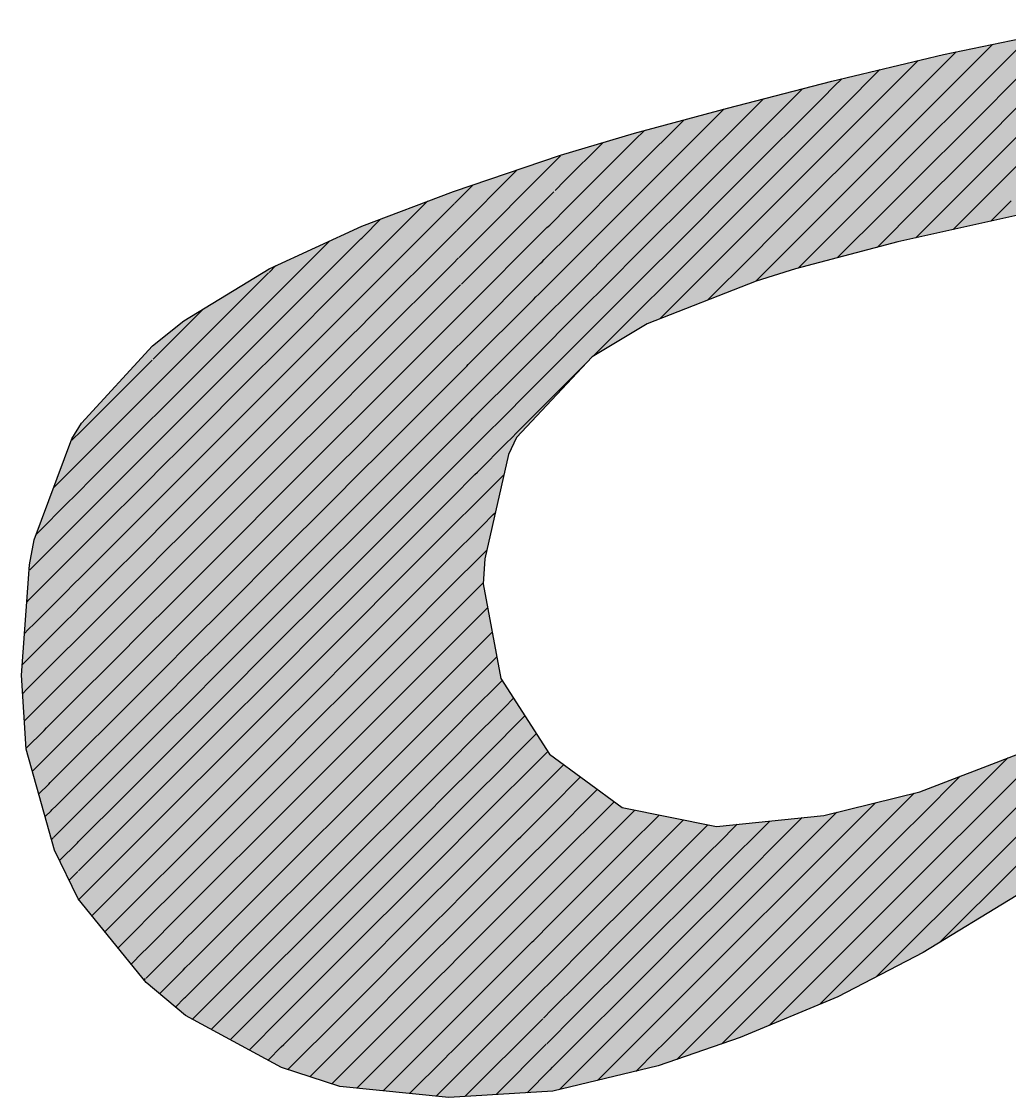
# Model space of a CAD drawing. Extents: x -15895 to 12929, y -2522 to 15173.
# Drawn here: x -8967.3 to -8955.32, y 11081.72 to 11094.78 of the extents above; entities that cross this region are included whole.
import ezdxf

# ---------------------------------------------------------------- set-up
doc = ezdxf.new("R2010")
doc.units = 0
doc.layers.add('MTH-CARIMBO-TXT1', color=1, linetype='Continuous')

msp = doc.modelspace()

# ---------------------------------------------------------------- linework, layer by layer
at = {"layer": 'MTH-CARIMBO-TXT1', "linetype": 'Continuous'}
for p, q in [((-8956.081, 11094.293), (-8955.968, 11094.406)), ((-8955.969, 11094.051), (-8955.524, 11094.497)), ((-8955.858, 11093.809), (-8955.184, 11094.483)), ((-8957.243, 11093.485), (-8956.426, 11094.302)), ((-8956.158, 11094.216), (-8956.081, 11094.293)), ((-8957.346, 11093.735), (-8956.891, 11094.191)), ((-8957.14, 11093.234), (-8956.158, 11094.216)), ((-8955.746, 11093.567), (-8955.19, 11094.123)), ((-8957.498, 11093.937), (-8957.449, 11093.985)), ((-8957.449, 11093.985), (-8957.355, 11094.079)), ((-8956.272, 11093.749), (-8955.969, 11094.051)), ((-8958.643, 11093.146), (-8957.829, 11093.96)), ((-8958.593, 11092.842), (-8957.532, 11093.903)), ((-8957.532, 11093.903), (-8957.498, 11093.937)), ((-8958.693, 11093.449), (-8958.305, 11093.837)), ((-8957.583, 11093.498), (-8957.346, 11093.735)), ((-8957.037, 11092.984), (-8956.272, 11093.749)), ((-8956.385, 11093.282), (-8955.858, 11093.809)), ((-8955.635, 11093.325), (-8955.197, 11093.763)), ((-8959.817, 11092.679), (-8958.782, 11093.714)), ((-8959.839, 11093.01), (-8959.267, 11093.582)), ((-8957.747, 11093.335), (-8957.583, 11093.498)), ((-8957.668, 11093.06), (-8957.243, 11093.485)), ((-8956.499, 11092.814), (-8955.746, 11093.567)), ((-8959.885, 11093.318), (-8959.86, 11093.342)), ((-8959.86, 11093.342), (-8959.752, 11093.45)), ((-8958.928, 11093.214), (-8958.693, 11093.449)), ((-8958.543, 11092.538), (-8957.747, 11093.335)), ((-8956.613, 11092.347), (-8955.635, 11093.325)), ((-8955.523, 11093.083), (-8955.203, 11093.403)), ((-8960.715, 11092.841), (-8960.251, 11093.305)), ((-8960.668, 11092.535), (-8959.885, 11093.318)), ((-8959.795, 11092.347), (-8958.928, 11093.214)), ((-8957.752, 11092.622), (-8957.14, 11093.234)), ((-8956.934, 11092.733), (-8956.385, 11093.282)), ((-8961.995, 11091.914), (-8960.765, 11093.144)), ((-8959.138, 11092.65), (-8958.643, 11093.146)), ((-8956.457, 11092.149), (-8955.523, 11093.083)), ((-8962.023, 11092.24), (-8961.289, 11092.975)), ((-8959.968, 11092.881), (-8959.839, 11093.01)), ((-8957.962, 11092.766), (-8957.668, 11093.06)), ((-8957.837, 11092.184), (-8957.037, 11092.984)), ((-8955.412, 11092.841), (-8955.209, 11093.043)), ((-8960.831, 11092.725), (-8960.715, 11092.841)), ((-8960.62, 11092.229), (-8959.968, 11092.881)), ((-8959.348, 11092.087), (-8958.593, 11092.842)), ((-8956.831, 11092.483), (-8956.499, 11092.814)), ((-8956.002, 11092.251), (-8955.412, 11092.841)), ((-8962.051, 11092.566), (-8961.823, 11092.794)), ((-8961.967, 11091.589), (-8960.847, 11092.709)), ((-8960.051, 11092.444), (-8959.817, 11092.679)), ((-8958.494, 11092.234), (-8957.962, 11092.766)), ((-8957.883, 11091.784), (-8956.934, 11092.733)), ((-8963.128, 11091.842), (-8962.377, 11092.594)), ((-8963.096, 11091.521), (-8962.065, 11092.552)), ((-8962.065, 11092.552), (-8962.053, 11092.564)), ((-8959.773, 11092.016), (-8959.138, 11092.65)), ((-8958.176, 11092.198), (-8957.752, 11092.622)), ((-8955.547, 11092.353), (-8955.3, 11092.599)), ((-8960.896, 11092.306), (-8960.668, 11092.535)), ((-8960.572, 11091.923), (-8960.051, 11092.444)), ((-8959.557, 11091.524), (-8958.543, 11092.538)), ((-8957.404, 11091.91), (-8956.831, 11092.483)), ((-8963.16, 11092.164), (-8962.946, 11092.378)), ((-8960.929, 11092.274), (-8960.914, 11092.289)), ((-8960.914, 11092.289), (-8960.896, 11092.306)), ((-8960.134, 11092.008), (-8959.795, 11092.347)), ((-8956.728, 11092.232), (-8956.613, 11092.347)), ((-8963.187, 11092.137), (-8963.176, 11092.148)), ((-8963.176, 11092.148), (-8963.16, 11092.164)), ((-8963.064, 11091.199), (-8962.067, 11092.197)), ((-8962.067, 11092.197), (-8962.027, 11092.236)), ((-8961.939, 11091.263), (-8960.929, 11092.274)), ((-8960.962, 11091.887), (-8960.62, 11092.229)), ((-8959.562, 11091.166), (-8958.494, 11092.234)), ((-8958.444, 11091.93), (-8958.176, 11092.198)), ((-8958.391, 11091.629), (-8957.837, 11092.184)), ((-8956.925, 11092.035), (-8956.728, 11092.232)), ((-8964.294, 11091.383), (-8963.565, 11092.112)), ((-8964.289, 11091.035), (-8963.187, 11092.137)), ((-8959.751, 11091.684), (-8959.348, 11092.087)), ((-8962.068, 11091.841), (-8962.002, 11091.907)), ((-8961.027, 11091.468), (-8960.572, 11091.923)), ((-8960.988, 11091.861), (-8960.962, 11091.887)), ((-8960.524, 11091.618), (-8960.134, 11092.008)), ((-8960.217, 11091.571), (-8959.773, 11092.016)), ((-8958.981, 11091.393), (-8958.444, 11091.93)), ((-8964.3, 11091.731), (-8964.217, 11091.814)), ((-8963.225, 11091.746), (-8963.186, 11091.785)), ((-8963.186, 11091.785), (-8963.128, 11091.842)), ((-8963.032, 11090.878), (-8962.068, 11091.841)), ((-8961.911, 11090.938), (-8961.01, 11091.839)), ((-8961.01, 11091.839), (-8960.988, 11091.861)), ((-8965.332, 11090.699), (-8964.306, 11091.725)), ((-8964.283, 11090.687), (-8963.225, 11091.746)), ((-8960.3, 11091.135), (-8959.751, 11091.684)), ((-8963.195, 11091.422), (-8963.096, 11091.521)), ((-8962.07, 11091.486), (-8961.977, 11091.579)), ((-8961.093, 11091.049), (-8960.524, 11091.618)), ((-8960.476, 11091.312), (-8960.217, 11091.571)), ((-8959.729, 11091.352), (-8959.557, 11091.524)), ((-8964.351, 11091.327), (-8964.294, 11091.383)), ((-8963.262, 11091.355), (-8963.195, 11091.422)), ((-8963, 11090.556), (-8962.07, 11091.486)), ((-8961.884, 11090.612), (-8961.092, 11091.404)), ((-8961.092, 11091.404), (-8961.063, 11091.433)), ((-8961.063, 11091.433), (-8961.027, 11091.468)), ((-8965.332, 11091.052), (-8965.094, 11091.291)), ((-8965.331, 11090.347), (-8964.351, 11091.327)), ((-8964.278, 11090.339), (-8963.262, 11091.355)), ((-8962.072, 11091.13), (-8961.952, 11091.25)), ((-8961.952, 11091.25), (-8961.939, 11091.263)), ((-8961.159, 11090.63), (-8960.476, 11091.312)), ((-8960.367, 11090.714), (-8959.729, 11091.352)), ((-8963.204, 11091.059), (-8963.064, 11091.199)), ((-8962.968, 11090.235), (-8962.072, 11091.13)), ((-8960.429, 11091.006), (-8960.3, 11091.135)), ((-8965.707, 11090.678), (-8965.332, 11091.052)), ((-8964.395, 11090.929), (-8964.289, 11091.035)), ((-8963.299, 11090.964), (-8963.204, 11091.059)), ((-8961.224, 11090.211), (-8960.429, 11091.006)), ((-8961.173, 11090.968), (-8961.137, 11091.005)), ((-8961.137, 11091.005), (-8961.093, 11091.049)), ((-8965.33, 11089.994), (-8964.395, 11090.929)), ((-8964.272, 11089.991), (-8963.299, 11090.964)), ((-8963.213, 11090.696), (-8963.032, 11090.878)), ((-8962.074, 11090.775), (-8961.927, 11090.922)), ((-8961.927, 11090.922), (-8961.911, 11090.938)), ((-8961.856, 11090.286), (-8961.173, 11090.968)), ((-8962.936, 11089.913), (-8962.074, 11090.775)), ((-8966.565, 11089.819), (-8965.717, 11090.668)), ((-8965.69, 11090.341), (-8965.332, 11090.699)), ((-8964.44, 11090.531), (-8964.283, 11090.687)), ((-8963.337, 11090.573), (-8963.213, 11090.696)), ((-8962.076, 11090.42), (-8961.902, 11090.593)), ((-8961.902, 11090.593), (-8961.884, 11090.612)), ((-8961.29, 11089.792), (-8960.473, 11090.609)), ((-8961.211, 11090.577), (-8961.159, 11090.63)), ((-8965.329, 11089.641), (-8964.44, 11090.531)), ((-8964.267, 11089.643), (-8963.337, 11090.573)), ((-8963.223, 11090.333), (-8963, 11090.556)), ((-8961.828, 11089.961), (-8961.255, 11090.533)), ((-8961.255, 11090.533), (-8961.211, 11090.577)), ((-8965.72, 11090.311), (-8965.69, 11090.341)), ((-8965.674, 11090.004), (-8965.331, 11090.347)), ((-8964.484, 11090.133), (-8964.278, 11090.339)), ((-8963.374, 11090.182), (-8963.223, 11090.333)), ((-8962.904, 11089.591), (-8962.076, 11090.42)), ((-8966.529, 11089.502), (-8965.72, 11090.311)), ((-8963.232, 11089.97), (-8962.968, 11090.235)), ((-8962.078, 11090.064), (-8961.877, 11090.265)), ((-8961.877, 11090.265), (-8961.856, 11090.286)), ((-8961.286, 11090.149), (-8961.224, 11090.211)), ((-8965.328, 11089.288), (-8964.484, 11090.133)), ((-8964.261, 11089.295), (-8963.374, 11090.182)), ((-8962.872, 11089.27), (-8962.078, 11090.064)), ((-8961.8, 11089.635), (-8961.337, 11090.098)), ((-8961.337, 11090.098), (-8961.286, 11090.149)), ((-8966.492, 11089.185), (-8965.724, 11089.954)), ((-8965.724, 11089.954), (-8965.674, 11090.004)), ((-8965.657, 11089.667), (-8965.33, 11089.994)), ((-8964.529, 11089.735), (-8964.272, 11089.991)), ((-8963.411, 11089.791), (-8963.232, 11089.97)), ((-8962.08, 11089.709), (-8961.852, 11089.936)), ((-8961.852, 11089.936), (-8961.828, 11089.961)), ((-8966.69, 11089.695), (-8966.576, 11089.809)), ((-8966.576, 11089.809), (-8966.565, 11089.819)), ((-8963.241, 11089.608), (-8962.936, 11089.913)), ((-8965.328, 11088.936), (-8964.529, 11089.735)), ((-8964.256, 11088.947), (-8963.411, 11089.791)), ((-8962.84, 11088.948), (-8962.08, 11089.709)), ((-8961.418, 11089.663), (-8961.36, 11089.721)), ((-8961.36, 11089.721), (-8961.29, 11089.792)), ((-8966.456, 11088.868), (-8965.727, 11089.597)), ((-8965.727, 11089.597), (-8965.657, 11089.667)), ((-8965.64, 11089.33), (-8965.329, 11089.641)), ((-8964.573, 11089.337), (-8964.267, 11089.643)), ((-8963.449, 11089.4), (-8963.241, 11089.608)), ((-8963.251, 11089.245), (-8962.904, 11089.591)), ((-8962.081, 11089.353), (-8961.827, 11089.608)), ((-8961.827, 11089.608), (-8961.8, 11089.635)), ((-8961.772, 11089.309), (-8961.418, 11089.663)), ((-8966.685, 11089.346), (-8966.578, 11089.453)), ((-8966.578, 11089.453), (-8966.529, 11089.502)), ((-8966.912, 11089.119), (-8966.706, 11089.325)), ((-8966.706, 11089.325), (-8966.685, 11089.346)), ((-8965.731, 11089.24), (-8965.64, 11089.33)), ((-8965.624, 11088.993), (-8965.328, 11089.288)), ((-8965.327, 11088.583), (-8964.573, 11089.337)), ((-8964.618, 11088.939), (-8964.261, 11089.295)), ((-8964.25, 11088.599), (-8963.449, 11089.4)), ((-8962.808, 11088.627), (-8962.081, 11089.353)), ((-8962.083, 11088.998), (-8961.802, 11089.279)), ((-8961.802, 11089.279), (-8961.772, 11089.309)), ((-8961.5, 11089.228), (-8961.45, 11089.278)), ((-8966.58, 11089.097), (-8966.492, 11089.185)), ((-8966.419, 11088.551), (-8965.731, 11089.24)), ((-8963.486, 11089.009), (-8963.251, 11089.245)), ((-8963.26, 11088.882), (-8962.872, 11089.27)), ((-8961.744, 11088.984), (-8961.5, 11089.228)), ((-8966.68, 11088.997), (-8966.58, 11089.097)), ((-8967.124, 11088.553), (-8966.722, 11088.956)), ((-8966.722, 11088.956), (-8966.68, 11088.997)), ((-8965.734, 11088.883), (-8965.624, 11088.993)), ((-8965.607, 11088.656), (-8965.328, 11088.936)), ((-8965.326, 11088.23), (-8964.618, 11088.939)), ((-8964.662, 11088.54), (-8964.256, 11088.947)), ((-8964.245, 11088.251), (-8963.486, 11089.009)), ((-8963.269, 11088.519), (-8962.84, 11088.948)), ((-8962.776, 11088.305), (-8962.083, 11088.998)), ((-8962.085, 11088.643), (-8961.777, 11088.951)), ((-8961.777, 11088.951), (-8961.744, 11088.984)), ((-8966.583, 11088.741), (-8966.456, 11088.868)), ((-8966.382, 11088.234), (-8965.734, 11088.883)), ((-8963.523, 11088.619), (-8963.26, 11088.882)), ((-8961.716, 11088.658), (-8961.581, 11088.793)), ((-8961.581, 11088.793), (-8961.554, 11088.82)), ((-8966.737, 11088.587), (-8966.675, 11088.649)), ((-8966.675, 11088.649), (-8966.583, 11088.741)), ((-8965.738, 11088.525), (-8965.607, 11088.656)), ((-8963.279, 11088.156), (-8962.808, 11088.627)), ((-8962.744, 11087.984), (-8962.085, 11088.643)), ((-8961.752, 11088.622), (-8961.716, 11088.658)), ((-8967.129, 11088.195), (-8966.737, 11088.587)), ((-8966.585, 11088.385), (-8966.419, 11088.551)), ((-8966.346, 11087.917), (-8965.738, 11088.525)), ((-8965.59, 11088.319), (-8965.327, 11088.583)), ((-8965.325, 11087.877), (-8964.662, 11088.54)), ((-8964.707, 11088.142), (-8964.25, 11088.599)), ((-8964.239, 11087.903), (-8963.523, 11088.619)), ((-8963.561, 11088.228), (-8963.269, 11088.519)), ((-8962.087, 11088.287), (-8961.752, 11088.622)), ((-8966.67, 11088.3), (-8966.585, 11088.385)), ((-8966.753, 11088.218), (-8966.67, 11088.3)), ((-8966.587, 11088.029), (-8966.382, 11088.234)), ((-8965.741, 11088.168), (-8965.59, 11088.319)), ((-8964.751, 11087.744), (-8964.245, 11088.251)), ((-8963.288, 11087.793), (-8962.776, 11088.305)), ((-8962.712, 11087.662), (-8962.087, 11088.287)), ((-8962.089, 11087.932), (-8961.727, 11088.294)), ((-8961.727, 11088.294), (-8961.688, 11088.333)), ((-8961.688, 11088.333), (-8961.663, 11088.358)), ((-8967.201, 11088.123), (-8967.129, 11088.195)), ((-8967.107, 11087.863), (-8966.753, 11088.218)), ((-8966.309, 11087.6), (-8965.741, 11088.168)), ((-8965.574, 11087.982), (-8965.326, 11088.23)), ((-8965.324, 11087.525), (-8964.707, 11088.142)), ((-8964.234, 11087.555), (-8963.561, 11088.228)), ((-8963.598, 11087.837), (-8963.279, 11088.156)), ((-8966.666, 11087.951), (-8966.587, 11088.029)), ((-8965.745, 11087.811), (-8965.574, 11087.982)), ((-8963.297, 11087.43), (-8962.744, 11087.984)), ((-8967.172, 11087.798), (-8967.107, 11087.863)), ((-8967.085, 11087.531), (-8966.768, 11087.848)), ((-8966.768, 11087.848), (-8966.666, 11087.951)), ((-8966.59, 11087.673), (-8966.346, 11087.917)), ((-8965.557, 11087.645), (-8965.325, 11087.877)), ((-8964.796, 11087.346), (-8964.239, 11087.903)), ((-8962.68, 11087.34), (-8962.089, 11087.932)), ((-8962.091, 11087.576), (-8961.702, 11087.965)), ((-8967.238, 11087.732), (-8967.213, 11087.757)), ((-8967.213, 11087.757), (-8967.172, 11087.798)), ((-8966.273, 11087.283), (-8965.745, 11087.811)), ((-8965.324, 11087.172), (-8964.751, 11087.744)), ((-8964.228, 11087.207), (-8963.598, 11087.837)), ((-8963.635, 11087.446), (-8963.288, 11087.793)), ((-8966.784, 11087.479), (-8966.661, 11087.602)), ((-8966.661, 11087.602), (-8966.59, 11087.673)), ((-8966.592, 11087.317), (-8966.309, 11087.6)), ((-8965.748, 11087.454), (-8965.557, 11087.645)), ((-8963.306, 11087.068), (-8962.712, 11087.662)), ((-8962.092, 11087.221), (-8961.725, 11087.588)), ((-8961.725, 11087.588), (-8961.66, 11087.654)), ((-8961.66, 11087.654), (-8961.648, 11087.665)), ((-8967.219, 11087.397), (-8967.143, 11087.473)), ((-8967.143, 11087.473), (-8967.085, 11087.531)), ((-8967.064, 11087.2), (-8966.784, 11087.479)), ((-8966.236, 11086.967), (-8965.748, 11087.454)), ((-8965.54, 11087.309), (-8965.324, 11087.525)), ((-8964.84, 11086.948), (-8964.234, 11087.555)), ((-8962.648, 11087.019), (-8962.091, 11087.576)), ((-8967.265, 11087.352), (-8967.219, 11087.397)), ((-8965.323, 11086.819), (-8964.796, 11087.346)), ((-8964.223, 11086.858), (-8963.635, 11087.446)), ((-8963.673, 11087.055), (-8963.297, 11087.43)), ((-8963.316, 11086.705), (-8962.68, 11087.34)), ((-8961.751, 11087.209), (-8961.617, 11087.343)), ((-8961.617, 11087.343), (-8961.593, 11087.367)), ((-8967.115, 11087.149), (-8967.064, 11087.2)), ((-8966.799, 11087.11), (-8966.656, 11087.254)), ((-8966.656, 11087.254), (-8966.592, 11087.317)), ((-8966.595, 11086.962), (-8966.273, 11087.283)), ((-8965.752, 11087.097), (-8965.54, 11087.309)), ((-8964.885, 11086.55), (-8964.228, 11087.207)), ((-8962.616, 11086.697), (-8962.092, 11087.221)), ((-8962.094, 11086.866), (-8961.751, 11087.209)), ((-8967.225, 11087.038), (-8967.115, 11087.149)), ((-8967.042, 11086.868), (-8966.799, 11087.11)), ((-8966.199, 11086.65), (-8965.752, 11087.097)), ((-8965.524, 11086.972), (-8965.324, 11087.172)), ((-8963.71, 11086.664), (-8963.306, 11087.068)), ((-8961.575, 11087.032), (-8961.538, 11087.068)), ((-8967.292, 11086.971), (-8967.225, 11087.038)), ((-8966.651, 11086.905), (-8966.595, 11086.962)), ((-8966.597, 11086.606), (-8966.236, 11086.967)), ((-8965.755, 11086.74), (-8965.524, 11086.972)), ((-8965.322, 11086.466), (-8964.84, 11086.948)), ((-8964.217, 11086.51), (-8963.673, 11087.055)), ((-8963.325, 11086.342), (-8962.648, 11087.019)), ((-8961.776, 11086.83), (-8961.575, 11087.032)), ((-8967.232, 11086.678), (-8967.086, 11086.824)), ((-8967.086, 11086.824), (-8967.042, 11086.868)), ((-8966.815, 11086.741), (-8966.651, 11086.905)), ((-8965.507, 11086.635), (-8965.323, 11086.819)), ((-8964.929, 11086.152), (-8964.223, 11086.858)), ((-8962.584, 11086.376), (-8962.094, 11086.866)), ((-8962.096, 11086.51), (-8961.776, 11086.83)), ((-8967.287, 11086.622), (-8967.232, 11086.678)), ((-8967.02, 11086.536), (-8966.815, 11086.741)), ((-8966.163, 11086.333), (-8965.755, 11086.74)), ((-8963.747, 11086.273), (-8963.316, 11086.705)), ((-8963.334, 11085.979), (-8962.616, 11086.697)), ((-8961.802, 11086.451), (-8961.532, 11086.721)), ((-8961.532, 11086.721), (-8961.486, 11086.767)), ((-8961.486, 11086.767), (-8961.473, 11086.779)), ((-8967.057, 11086.499), (-8967.02, 11086.536)), ((-8966.831, 11086.372), (-8966.647, 11086.556)), ((-8966.647, 11086.556), (-8966.597, 11086.606)), ((-8966.599, 11086.25), (-8966.199, 11086.65)), ((-8965.759, 11086.383), (-8965.507, 11086.635)), ((-8965.321, 11086.114), (-8964.885, 11086.55)), ((-8964.212, 11086.162), (-8963.71, 11086.664)), ((-8961.446, 11086.453), (-8961.335, 11086.565)), ((-8967.238, 11086.318), (-8967.057, 11086.499)), ((-8965.491, 11086.298), (-8965.322, 11086.466)), ((-8964.974, 11085.754), (-8964.217, 11086.51)), ((-8962.552, 11086.054), (-8962.096, 11086.51)), ((-8962.098, 11086.155), (-8961.802, 11086.451)), ((-8961.828, 11086.072), (-8961.49, 11086.409)), ((-8961.49, 11086.409), (-8961.446, 11086.453)), ((-8967.266, 11086.29), (-8967.238, 11086.318)), ((-8966.998, 11086.205), (-8966.831, 11086.372)), ((-8966.602, 11085.894), (-8966.163, 11086.333)), ((-8966.126, 11086.016), (-8965.759, 11086.383)), ((-8965.763, 11086.026), (-8965.491, 11086.298)), ((-8964.206, 11085.814), (-8963.747, 11086.273)), ((-8963.785, 11085.882), (-8963.325, 11086.342)), ((-8963.344, 11085.616), (-8962.584, 11086.376)), ((-8961.406, 11086.139), (-8961.196, 11086.35)), ((-8967.244, 11085.959), (-8967.028, 11086.174)), ((-8967.028, 11086.174), (-8966.998, 11086.205)), ((-8966.846, 11086.003), (-8966.642, 11086.207)), ((-8966.642, 11086.207), (-8966.599, 11086.25)), ((-8965.32, 11085.761), (-8964.929, 11086.152)), ((-8965.018, 11085.356), (-8964.212, 11086.162)), ((-8962.52, 11085.733), (-8962.098, 11086.155)), ((-8966.604, 11085.538), (-8966.126, 11086.016)), ((-8966.09, 11085.699), (-8965.763, 11086.026)), ((-8965.474, 11085.961), (-8965.321, 11086.114)), ((-8963.353, 11085.253), (-8962.552, 11086.054)), ((-8962.1, 11085.799), (-8961.828, 11086.072)), ((-8961.853, 11085.693), (-8961.447, 11086.098)), ((-8961.447, 11086.098), (-8961.406, 11086.139)), ((-8961.367, 11085.825), (-8961.057, 11086.135)), ((-8966.976, 11085.873), (-8966.846, 11086.003)), ((-8966.637, 11085.858), (-8966.602, 11085.894)), ((-8965.766, 11085.669), (-8965.474, 11085.961)), ((-8964.201, 11085.466), (-8963.785, 11085.882)), ((-8963.822, 11085.491), (-8963.334, 11085.979)), ((-8961.327, 11085.511), (-8960.918, 11085.92)), ((-8967.169, 11085.68), (-8967, 11085.849)), ((-8967, 11085.849), (-8966.976, 11085.873)), ((-8966.862, 11085.634), (-8966.637, 11085.858)), ((-8965.457, 11085.624), (-8965.32, 11085.761)), ((-8965.32, 11085.408), (-8964.974, 11085.754)), ((-8965.063, 11084.958), (-8964.206, 11085.814)), ((-8962.488, 11085.411), (-8962.1, 11085.799)), ((-8961.879, 11085.313), (-8961.405, 11085.787)), ((-8961.405, 11085.787), (-8961.367, 11085.825)), ((-8960.895, 11085.59), (-8960.725, 11085.76)), ((-8956.393, 11084.789), (-8955.34, 11085.842)), ((-8966.954, 11085.541), (-8966.862, 11085.634)), ((-8966.606, 11085.182), (-8966.09, 11085.699)), ((-8966.053, 11085.382), (-8965.766, 11085.669)), ((-8965.77, 11085.312), (-8965.457, 11085.624)), ((-8963.362, 11084.89), (-8962.52, 11085.733)), ((-8962.102, 11085.444), (-8961.853, 11085.693)), ((-8967.092, 11085.404), (-8966.971, 11085.524)), ((-8966.971, 11085.524), (-8966.954, 11085.541)), ((-8966.877, 11085.265), (-8966.632, 11085.51)), ((-8966.632, 11085.51), (-8966.604, 11085.538)), ((-8964.195, 11085.118), (-8963.822, 11085.491)), ((-8963.859, 11085.101), (-8963.344, 11085.616)), ((-8961.362, 11085.476), (-8961.327, 11085.511)), ((-8961.288, 11085.197), (-8960.895, 11085.59)), ((-8960.892, 11085.24), (-8960.521, 11085.61)), ((-8956.4, 11085.135), (-8955.917, 11085.619)), ((-8955.475, 11085.353), (-8955.224, 11085.605)), ((-8966.609, 11084.826), (-8966.053, 11085.382)), ((-8965.441, 11085.287), (-8965.32, 11085.408)), ((-8965.107, 11084.56), (-8964.201, 11085.466)), ((-8963.372, 11084.528), (-8962.488, 11085.411)), ((-8962.456, 11085.089), (-8962.102, 11085.444)), ((-8961.904, 11084.934), (-8961.362, 11085.476)), ((-8960.888, 11084.889), (-8960.318, 11085.46)), ((-8957.512, 11084.377), (-8956.477, 11085.412)), ((-8966.932, 11085.21), (-8966.877, 11085.265)), ((-8966.016, 11085.065), (-8965.77, 11085.312)), ((-8965.773, 11084.955), (-8965.441, 11085.287)), ((-8965.319, 11085.055), (-8965.018, 11085.356)), ((-8963.897, 11084.71), (-8963.353, 11085.253)), ((-8962.104, 11085.089), (-8961.879, 11085.313)), ((-8961.248, 11084.883), (-8960.892, 11085.24)), ((-8960.885, 11084.539), (-8960.115, 11085.309)), ((-8957.537, 11084.705), (-8956.946, 11085.297)), ((-8956.386, 11084.442), (-8955.475, 11085.353)), ((-8955.797, 11084.678), (-8955.228, 11085.247)), ((-8967.014, 11085.128), (-8966.942, 11085.2)), ((-8966.942, 11085.2), (-8966.932, 11085.21)), ((-8966.893, 11084.896), (-8966.627, 11085.161)), ((-8966.627, 11085.161), (-8966.606, 11085.182)), ((-8965.152, 11084.162), (-8964.195, 11085.118)), ((-8964.19, 11084.77), (-8963.859, 11085.101)), ((-8961.93, 11084.555), (-8961.32, 11085.165)), ((-8961.32, 11085.165), (-8961.288, 11085.197)), ((-8959.996, 11085.075), (-8959.864, 11085.207)), ((-8959.952, 11084.765), (-8959.569, 11085.148)), ((-8958.778, 11084.172), (-8957.834, 11085.116)), ((-8957.563, 11085.033), (-8957.415, 11085.181)), ((-8956.605, 11084.93), (-8956.4, 11085.135)), ((-8966.611, 11084.47), (-8966.016, 11085.065)), ((-8965.424, 11084.95), (-8965.319, 11085.055)), ((-8963.381, 11084.165), (-8962.456, 11085.089)), ((-8962.424, 11084.768), (-8962.104, 11085.089)), ((-8960.882, 11084.189), (-8960.079, 11084.992)), ((-8960.079, 11084.992), (-8959.996, 11085.075)), ((-8959.909, 11084.455), (-8959.274, 11085.089)), ((-8959.865, 11084.145), (-8958.98, 11085.03)), ((-8958.849, 11084.808), (-8958.622, 11085.035)), ((-8958.813, 11084.49), (-8958.228, 11085.075)), ((-8957.643, 11084.953), (-8957.563, 11085.033)), ((-8966.937, 11084.852), (-8966.914, 11084.875)), ((-8966.91, 11084.878), (-8966.893, 11084.896)), ((-8965.98, 11084.748), (-8965.773, 11084.955)), ((-8965.777, 11084.597), (-8965.424, 11084.95)), ((-8965.318, 11084.703), (-8965.063, 11084.958)), ((-8963.934, 11084.319), (-8963.362, 11084.89)), ((-8962.105, 11084.733), (-8961.904, 11084.934)), ((-8961.956, 11084.176), (-8961.277, 11084.854)), ((-8961.277, 11084.854), (-8961.248, 11084.883)), ((-8961.209, 11084.569), (-8960.888, 11084.889)), ((-8958.742, 11083.854), (-8957.643, 11084.953)), ((-8957.486, 11084.049), (-8956.605, 11084.93)), ((-8956.118, 11084.003), (-8955.232, 11084.889)), ((-8966.839, 11084.596), (-8966.623, 11084.812)), ((-8966.623, 11084.812), (-8966.609, 11084.826)), ((-8966.607, 11084.121), (-8965.98, 11084.748)), ((-8965.196, 11083.764), (-8964.19, 11084.77)), ((-8964.184, 11084.422), (-8963.897, 11084.71)), ((-8963.39, 11083.802), (-8962.424, 11084.768)), ((-8962.392, 11084.446), (-8962.105, 11084.733)), ((-8960.193, 11084.524), (-8959.952, 11084.765)), ((-8959.822, 11083.835), (-8958.944, 11084.713)), ((-8958.944, 11084.713), (-8958.849, 11084.808)), ((-8956.841, 11084.341), (-8956.393, 11084.789)), ((-8965.943, 11084.431), (-8965.777, 11084.597)), ((-8965.78, 11084.24), (-8965.407, 11084.613)), ((-8965.407, 11084.613), (-8965.318, 11084.703)), ((-8957.856, 11084.386), (-8957.537, 11084.705)), ((-8956.379, 11084.095), (-8955.797, 11084.678)), ((-8966.724, 11084.358), (-8966.618, 11084.463)), ((-8965.317, 11084.35), (-8965.107, 11084.56)), ((-8963.971, 11083.928), (-8963.372, 11084.528)), ((-8963.4, 11083.439), (-8962.392, 11084.446)), ((-8962.107, 11084.378), (-8961.93, 11084.555)), ((-8961.981, 11083.797), (-8961.235, 11084.543)), ((-8961.235, 11084.543), (-8961.209, 11084.569)), ((-8961.169, 11084.255), (-8960.885, 11084.539)), ((-8960.879, 11083.839), (-8960.193, 11084.524)), ((-8960.307, 11084.056), (-8959.909, 11084.455)), ((-8959.057, 11084.246), (-8958.813, 11084.49)), ((-8956.164, 11083.604), (-8955.236, 11084.532)), ((-8966.448, 11083.926), (-8965.943, 11084.431)), ((-8965.391, 11084.276), (-8965.317, 11084.35)), ((-8965.241, 11083.366), (-8964.184, 11084.422)), ((-8964.179, 11084.074), (-8963.934, 11084.319)), ((-8962.36, 11084.125), (-8962.107, 11084.378)), ((-8958.707, 11083.536), (-8957.856, 11084.386)), ((-8958.069, 11083.82), (-8957.512, 11084.377)), ((-8957.46, 11083.721), (-8956.841, 11084.341)), ((-8957.077, 11083.751), (-8956.386, 11084.442)), ((-8965.907, 11084.114), (-8965.78, 11084.24)), ((-8965.784, 11083.883), (-8965.391, 11084.276)), ((-8962.007, 11083.418), (-8961.192, 11084.232)), ((-8961.192, 11084.232), (-8961.169, 11084.255)), ((-8961.13, 11083.941), (-8960.882, 11084.189)), ((-8959.778, 11083.525), (-8959.057, 11084.246)), ((-8966.29, 11083.731), (-8965.907, 11084.114)), ((-8965.316, 11083.997), (-8965.152, 11084.162)), ((-8965.285, 11082.968), (-8964.179, 11084.074)), ((-8964.009, 11083.537), (-8963.381, 11084.165)), ((-8963.409, 11083.076), (-8962.36, 11084.125)), ((-8962.109, 11084.022), (-8961.956, 11084.176)), ((-8960.875, 11083.488), (-8960.307, 11084.056)), ((-8960.422, 11083.588), (-8959.865, 11084.145)), ((-8959.171, 11083.778), (-8958.778, 11084.172)), ((-8957.313, 11083.162), (-8956.379, 11084.095)), ((-8965.787, 11083.526), (-8965.374, 11083.939)), ((-8965.374, 11083.939), (-8965.316, 11083.997)), ((-8964.173, 11083.726), (-8963.971, 11083.928)), ((-8962.328, 11083.803), (-8962.109, 11084.022)), ((-8961.15, 11083.921), (-8961.13, 11083.941)), ((-8958.282, 11083.253), (-8957.486, 11084.049)), ((-8956.373, 11083.748), (-8956.118, 11084.003)), ((-8966.131, 11083.536), (-8965.87, 11083.797)), ((-8965.87, 11083.797), (-8965.784, 11083.883)), ((-8964.046, 11083.146), (-8963.39, 11083.802)), ((-8963.418, 11082.713), (-8962.328, 11083.803)), ((-8962.111, 11083.667), (-8961.981, 11083.797)), ((-8962.032, 11083.039), (-8961.15, 11083.921)), ((-8961.09, 11083.627), (-8960.879, 11083.839)), ((-8960.536, 11083.12), (-8959.822, 11083.835)), ((-8959.285, 11083.311), (-8958.742, 11083.854)), ((-8958.671, 11083.218), (-8958.069, 11083.82)), ((-8965.316, 11083.644), (-8965.196, 11083.764)), ((-8965.23, 11082.67), (-8964.173, 11083.726)), ((-8962.296, 11083.482), (-8962.111, 11083.667)), ((-8959.735, 11083.215), (-8959.171, 11083.778)), ((-8958.495, 11082.687), (-8957.46, 11083.721)), ((-8957.435, 11083.393), (-8957.077, 11083.751)), ((-8956.937, 11083.184), (-8956.373, 11083.748)), ((-8965.791, 11083.169), (-8965.357, 11083.603)), ((-8965.357, 11083.603), (-8965.316, 11083.644)), ((-8964.168, 11083.378), (-8964.009, 11083.537)), ((-8962.058, 11082.659), (-8961.107, 11083.61)), ((-8961.107, 11083.61), (-8961.09, 11083.627)), ((-8960.872, 11083.138), (-8960.422, 11083.588)), ((-8959.399, 11082.844), (-8958.707, 11083.536)), ((-8965.973, 11083.34), (-8965.833, 11083.48)), ((-8965.833, 11083.48), (-8965.787, 11083.526)), ((-8964.083, 11082.755), (-8963.4, 11083.439)), ((-8963.427, 11082.35), (-8962.296, 11083.482)), ((-8962.113, 11083.311), (-8962.007, 11083.418)), ((-8961.05, 11083.313), (-8960.875, 11083.488)), ((-8960.651, 11082.653), (-8959.778, 11083.525)), ((-8965.341, 11083.266), (-8965.315, 11083.292)), ((-8965.315, 11083.292), (-8965.241, 11083.366)), ((-8965, 11082.545), (-8964.168, 11083.378)), ((-8962.264, 11083.16), (-8962.113, 11083.311)), ((-8962.083, 11082.28), (-8961.065, 11083.299)), ((-8961.065, 11083.299), (-8961.05, 11083.313)), ((-8959.691, 11082.905), (-8959.285, 11083.311)), ((-8958.233, 11082.595), (-8957.435, 11083.393)), ((-8965.815, 11083.145), (-8965.797, 11083.163)), ((-8965.628, 11082.979), (-8965.341, 11083.266)), ((-8964.162, 11083.03), (-8964.046, 11083.146)), ((-8963.437, 11081.988), (-8962.264, 11083.16)), ((-8960.765, 11082.185), (-8959.735, 11083.215)), ((-8959.512, 11082.377), (-8958.671, 11083.218)), ((-8958.635, 11082.9), (-8958.282, 11083.253)), ((-8957.409, 11083.065), (-8957.313, 11083.162)), ((-8964.771, 11082.421), (-8964.162, 11083.03)), ((-8964.121, 11082.364), (-8963.409, 11083.076)), ((-8962.115, 11082.956), (-8962.032, 11083.039)), ((-8961.011, 11082.999), (-8960.872, 11083.138)), ((-8960.869, 11082.788), (-8960.536, 11083.12)), ((-8957.625, 11082.85), (-8957.409, 11083.065)), ((-8965.435, 11082.817), (-8965.324, 11082.929)), ((-8965.324, 11082.929), (-8965.314, 11082.939)), ((-8965.314, 11082.939), (-8965.285, 11082.968)), ((-8962.232, 11082.838), (-8962.115, 11082.956)), ((-8962.109, 11081.901), (-8961.022, 11082.988)), ((-8961.022, 11082.988), (-8961.011, 11082.999)), ((-8960.779, 11081.817), (-8959.691, 11082.905)), ((-8959.354, 11082.181), (-8958.635, 11082.9)), ((-8964.157, 11082.682), (-8964.083, 11082.755)), ((-8963.237, 11081.834), (-8962.232, 11082.838)), ((-8960.971, 11082.685), (-8960.869, 11082.788)), ((-8959.648, 11082.595), (-8959.399, 11082.844)), ((-8964.541, 11082.297), (-8964.157, 11082.682)), ((-8964.072, 11082.06), (-8963.418, 11082.713)), ((-8962.117, 11082.601), (-8962.058, 11082.659)), ((-8961.924, 11081.733), (-8960.98, 11082.677)), ((-8960.866, 11082.438), (-8960.651, 11082.653)), ((-8958.6, 11082.582), (-8958.495, 11082.687)), ((-8962.916, 11081.802), (-8962.2, 11082.517)), ((-8962.2, 11082.517), (-8962.117, 11082.601)), ((-8960.315, 11081.927), (-8959.648, 11082.595)), ((-8958.814, 11082.368), (-8958.6, 11082.582)), ((-8964.151, 11082.334), (-8964.121, 11082.364)), ((-8961.547, 11081.756), (-8960.937, 11082.366)), ((-8960.932, 11082.371), (-8960.866, 11082.438)), ((-8959.604, 11082.285), (-8959.512, 11082.377)), ((-8964.312, 11082.173), (-8964.151, 11082.334)), ((-8963.805, 11081.973), (-8963.427, 11082.35)), ((-8962.168, 11082.195), (-8962.118, 11082.245)), ((-8962.118, 11082.245), (-8962.083, 11082.28)), ((-8959.85, 11082.038), (-8959.604, 11082.285)), ((-8962.595, 11081.769), (-8962.168, 11082.195)), ((-8960.862, 11082.087), (-8960.765, 11082.185)), ((-8963.538, 11081.886), (-8963.437, 11081.988)), ((-8961.171, 11081.779), (-8960.895, 11082.055)), ((-8960.892, 11082.057), (-8960.862, 11082.087)), ((-8962.274, 11081.736), (-8962.136, 11081.874)), ((-8962.136, 11081.874), (-8962.12, 11081.89)), ((-8962.12, 11081.89), (-8962.109, 11081.901))]:
    msp.add_line(p, q, dxfattribs=at)
for points in [[(-8955.22, 11092.426), (-8956.673, 11092.101), (-8957.916, 11091.776), (-8958.394, 11091.623), (-8959.713, 11091.107), (-8960.382, 11090.705), (-8961.299, 11089.73), (-8961.395, 11089.52), (-8961.682, 11088.258), (-8961.701, 11087.953), (-8961.49, 11086.806), (-8960.898, 11085.888), (-8960.018, 11085.238), (-8958.872, 11085.009), (-8957.572, 11085.143), (-8956.406, 11085.429), (-8955.22, 11085.888), (-8955.22, 11092.426), (-8955.182, 11094.567), (-8955.182, 11095.064)], [(-8955.24, 11084.168), (-8956.367, 11083.48), (-8957.4, 11082.944), (-8958.585, 11082.447), (-8959.579, 11082.103), (-8960.86, 11081.797), (-8962.121, 11081.721), (-8963.44, 11081.855), (-8964.147, 11082.084), (-8965.313, 11082.715), (-8965.791, 11083.116), (-8966.613, 11084.13), (-8966.9, 11084.722), (-8967.244, 11085.945), (-8967.301, 11086.844), (-8967.206, 11088.182), (-8967.149, 11088.488), (-8966.69, 11089.711), (-8966.575, 11089.902), (-8965.715, 11090.839), (-8965.333, 11091.145), (-8964.3, 11091.776), (-8963.173, 11092.292), (-8962.064, 11092.712), (-8960.764, 11093.152), (-8959.866, 11093.42), (-8958.738, 11093.725), (-8957.476, 11094.05), (-8956.119, 11094.375), (-8955.182, 11094.567)]]:
    msp.add_lwpolyline(points, dxfattribs=at)
for points in [[(-8955.182, 11094.567), (-8955.22, 11092.426), (-8956.119, 11094.375)], [(-8956.119, 11094.375), (-8956.673, 11092.101), (-8957.476, 11094.05)], [(-8956.119, 11094.375), (-8955.22, 11092.426), (-8956.673, 11092.101)], [(-8958.738, 11093.725), (-8957.476, 11094.05), (-8958.394, 11091.623)], [(-8958.394, 11091.623), (-8957.476, 11094.05), (-8957.916, 11091.776)], [(-8957.476, 11094.05), (-8956.673, 11092.101), (-8957.916, 11091.776)], [(-8959.866, 11093.42), (-8958.738, 11093.725), (-8959.713, 11091.107)], [(-8959.713, 11091.107), (-8958.738, 11093.725), (-8958.394, 11091.623)], [(-8960.764, 11093.152), (-8959.866, 11093.42), (-8960.382, 11090.705)], [(-8960.382, 11090.705), (-8959.866, 11093.42), (-8959.713, 11091.107)], [(-8961.682, 11088.258), (-8962.064, 11092.712), (-8960.764, 11093.152)], [(-8961.395, 11089.52), (-8961.682, 11088.258), (-8960.764, 11093.152)], [(-8961.299, 11089.73), (-8961.395, 11089.52), (-8960.764, 11093.152)], [(-8961.299, 11089.73), (-8960.764, 11093.152), (-8960.382, 11090.705)], [(-8963.173, 11092.292), (-8962.064, 11092.712), (-8962.121, 11081.721)], [(-8961.701, 11087.953), (-8962.121, 11081.721), (-8962.064, 11092.712)], [(-8961.701, 11087.953), (-8962.064, 11092.712), (-8961.682, 11088.258)], [(-8963.173, 11092.292), (-8964.147, 11082.084), (-8964.3, 11091.776)], [(-8963.173, 11092.292), (-8963.44, 11081.855), (-8964.147, 11082.084)], [(-8963.173, 11092.292), (-8962.121, 11081.721), (-8963.44, 11081.855)], [(-8965.313, 11082.715), (-8965.333, 11091.145), (-8964.3, 11091.776)], [(-8965.313, 11082.715), (-8964.3, 11091.776), (-8964.147, 11082.084)], [(-8965.313, 11082.715), (-8965.715, 11090.839), (-8965.333, 11091.145)], [(-8966.575, 11089.902), (-8965.715, 11090.839), (-8965.791, 11083.116)], [(-8965.313, 11082.715), (-8965.791, 11083.116), (-8965.715, 11090.839)], [(-8966.69, 11089.711), (-8966.575, 11089.902), (-8966.613, 11084.13)], [(-8966.613, 11084.13), (-8966.575, 11089.902), (-8965.791, 11083.116)], [(-8967.149, 11088.488), (-8966.69, 11089.711), (-8966.9, 11084.722)], [(-8966.9, 11084.722), (-8966.69, 11089.711), (-8966.613, 11084.13)], [(-8967.206, 11088.182), (-8967.149, 11088.488), (-8966.9, 11084.722)], [(-8967.244, 11085.945), (-8967.301, 11086.844), (-8967.206, 11088.182)], [(-8967.244, 11085.945), (-8967.206, 11088.182), (-8966.9, 11084.722)], [(-8961.701, 11087.953), (-8960.86, 11081.797), (-8962.121, 11081.721)], [(-8961.701, 11087.953), (-8961.49, 11086.806), (-8960.86, 11081.797)], [(-8960.898, 11085.888), (-8960.86, 11081.797), (-8961.49, 11086.806)], [(-8960.018, 11085.238), (-8960.86, 11081.797), (-8960.898, 11085.888)], [(-8955.22, 11085.888), (-8956.367, 11083.48), (-8956.406, 11085.429)], [(-8955.22, 11085.888), (-8955.24, 11084.168), (-8956.367, 11083.48)], [(-8956.406, 11085.429), (-8957.4, 11082.944), (-8957.572, 11085.143)], [(-8956.406, 11085.429), (-8956.367, 11083.48), (-8957.4, 11082.944)], [(-8960.018, 11085.238), (-8959.579, 11082.103), (-8960.86, 11081.797)], [(-8958.872, 11085.009), (-8959.579, 11082.103), (-8960.018, 11085.238)], [(-8957.572, 11085.143), (-8958.585, 11082.447), (-8958.872, 11085.009)], [(-8957.572, 11085.143), (-8957.4, 11082.944), (-8958.585, 11082.447)], [(-8958.872, 11085.009), (-8958.585, 11082.447), (-8959.579, 11082.103)]]:
    msp.add_solid(points, dxfattribs=at)

doc.saveas('drawing.dxf')
